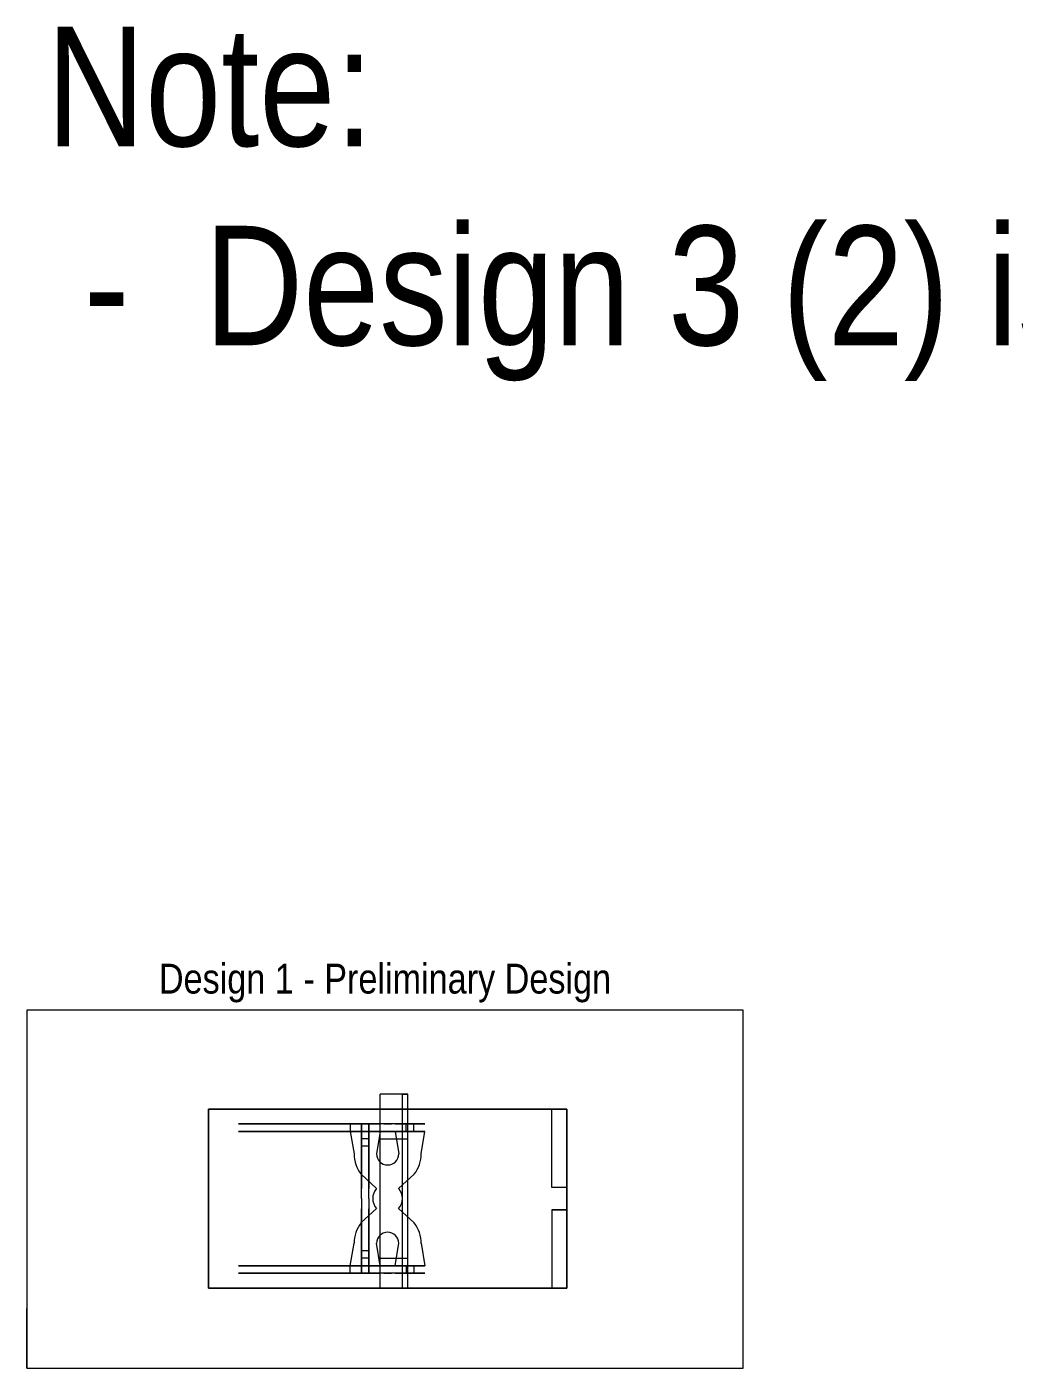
# Model space of a CAD drawing. Header units: inches. Extents: x 0 to 194, y -151 to 45.
# Drawn here: x 0 to 33.08, y 0 to 44.94 of the extents above; entities that cross this region are included whole.
import ezdxf

# ---------------------------------------------------------------- set-up
doc = ezdxf.new("R2010")
doc.units = ezdxf.units.IN
doc.header["$MEASUREMENT"] = 0
doc.layers.get('0').update_dxf_attribs({"lineweight": 0})
doc.layers.add('Cuts', color=1, linetype='Continuous', lineweight=0)
doc.styles.get("Standard").update_dxf_attribs({"font": 'ARIALN.TTF'})

msp = doc.modelspace()

# ---------------------------------------------------------------- linework, layer by layer
for p, q in [((24, 12), (0, 12)), ((0, 12), (0, 0)), ((24, 0), (24, 12)), ((12.713, 7.933, 5.75), (12.713, 8.183, 5.75)), ((12.713, 8.183, 5.75), (12.963, 8.183, 5.75)), ((12.713, 7.933, 6), (12.713, 8.183, 6)), ((12.713, 8.183, 6), (12.963, 8.183, 6)), ((12.963, 7.933, 5.75), (12.963, 8.183, 5.75)), ((12.963, 7.933, 6), (12.963, 8.183, 6)), ((10.838, 7.933, 5.75), (10.963, 7.183, 5.75)), ((10.838, 7.933, 5.75), (11.838, 7.933, 5.75)), ((10.838, 7.933, 6), (10.963, 7.183, 6)), ((10.838, 7.933, 6), (11.838, 7.933, 6)), ((11.838, 7.933, 5.75), (11.714, 7.183, 5.75)), ((11.838, 7.933, 6), (11.714, 7.183, 6)), ((12.338, 7.933, 5.75), (12.464, 7.183, 5.75)), ((12.338, 7.933, 5.75), (12.713, 7.933, 5.75)), ((12.338, 7.933, 6), (12.464, 7.183, 6)), ((12.338, 7.933, 6), (12.713, 7.933, 6)), ((12.963, 7.933, 5.75), (13.338, 7.933, 5.75)), ((12.963, 7.933, 6), (13.338, 7.933, 6)), ((13.214, 7.183, 5.75), (13.338, 7.933, 5.75)), ((13.214, 7.183, 6), (13.338, 7.933, 6)), ((11.198, 6.495, 5.75), (11.719, 6.02, 5.75)), ((11.198, 6.495, 6), (11.719, 6.02, 6)), ((12.98, 6.495, 5.75), (12.458, 6.019, 5.75)), ((12.98, 6.495, 6), (12.458, 6.019, 6)), ((11.719, 5.345, 5.75), (11.196, 4.868, 5.75)), ((11.719, 5.345, 6), (11.196, 4.868, 6)), ((12.457, 5.346, 5.75), (12.982, 4.868, 5.75)), ((12.457, 5.346, 6), (12.982, 4.868, 6)), ((10.838, 3.433, 5.75), (10.963, 4.183, 5.75)), ((10.838, 3.433, 6), (10.963, 4.183, 6)), ((11.838, 3.433, 5.75), (11.714, 4.183, 5.75)), ((11.838, 3.433, 6), (11.714, 4.183, 6)), ((12.338, 3.433, 5.75), (12.464, 4.183, 5.75)), ((12.338, 3.433, 6), (12.464, 4.183, 6)), ((13.214, 4.183, 5.75), (13.338, 3.433, 5.75)), ((13.214, 4.183, 6), (13.338, 3.433, 6)), ((10.838, 3.433, 5.75), (11.838, 3.433, 5.75)), ((10.838, 3.433, 6), (11.838, 3.433, 6)), ((12.338, 3.433, 5.75), (12.713, 3.433, 5.75)), ((12.338, 3.433, 6), (12.713, 3.433, 6)), ((12.713, 3.433, 5.75), (12.713, 3.183, 5.75)), ((12.713, 3.433, 6), (12.713, 3.183, 6)), ((12.713, 3.183, 5.75), (12.963, 3.183, 5.75)), ((12.713, 3.183, 6), (12.963, 3.183, 6)), ((12.963, 3.433, 5.75), (13.338, 3.433, 5.75)), ((12.963, 3.433, 5.75), (12.963, 3.183, 5.75)), ((12.963, 3.433, 6), (13.338, 3.433, 6)), ((12.963, 3.433, 6), (12.963, 3.183, 6)), ((0, 0), (0, 2)), ((0, 0), (24, 0))]:
    msp.add_line(p, q)
at = {"extrusion": (0, -1, 0)}
for p, q in [((11.838, 2.683, 2.104), (11.838, 9.183, 2.104)), ((12.764, 9.183, 1.177), (11.838, 9.183, 2.104)), ((12.588, 9.183, 1), (11.838, 9.183, 1.75)), ((11.838, 9.183, 2.104), (11.838, 9.183, 1.75)), ((11.838, 2.683, 1.75), (11.838, 9.183, 1.75)), ((12.588, 9.183, 1), (12.764, 9.183, 1.177)), ((12.588, 2.683, 1), (12.588, 9.183, 1)), ((12.764, 2.683, 1.177), (12.764, 9.183, 1.177)), ((18.088, 8.683, 0.25), (17.588, 8.683, 0.25)), ((17.588, 8.683, 0.25), (17.588, 8.683, 0.5)), ((17.588, 8.683, 0.5), (18.088, 8.683, 0.5)), ((18.088, 8.683, 0.5), (17.588, 8.683, 0.5)), ((17.588, 6.058, 0.5), (17.588, 8.683, 0.5)), ((18.088, 8.683, 0.25), (18.088, 2.683, 0.25)), ((18.088, 8.683, 0.5), (18.088, 8.683, 0.25)), ((18.088, 6.058, 0.5), (18.088, 8.683, 0.5)), ((10.838, 8.183), (10.838, 7.933)), ((18.088, 6.058, 0.5), (17.588, 6.058, 0.5)), ((17.588, 6.058, 0.5), (17.588, 6.058, 0.25)), ((18.088, 6.058, 0.25), (17.588, 6.058, 0.25)), ((18.088, 6.058, 0.5), (18.088, 6.058, 0.25)), ((18.088, 5.308, 0.25), (18.088, 6.058, 0.25)), ((17.588, 5.308, 0.5), (17.588, 2.683, 0.5)), ((18.088, 5.308, 0.5), (17.588, 5.308, 0.5)), ((17.588, 5.308, 0.25), (18.088, 5.308, 0.25)), ((17.588, 5.308, 0.5), (17.588, 5.308, 0.25)), ((18.088, 2.683, 0.5), (18.088, 5.308, 0.5)), ((18.088, 5.308, 0.5), (18.088, 5.308, 0.25)), ((10.838, 3.183), (10.838, 3.433)), ((11.463, 3.433, 0.25), (11.213, 3.433, 0.25)), ((12.764, 3.183, 1.78), (12.338, 3.183, 2.207)), ((12.588, 3.183, 1.604), (12.338, 3.183, 1.854)), ((12.764, 3.183, 2.384), (12.338, 3.183, 2.811)), ((12.588, 3.183, 2.207), (12.338, 3.183, 2.457)), ((12.764, 3.183, 2.987), (12.338, 3.183, 3.414)), ((12.588, 3.183, 2.811), (12.338, 3.183, 3.061)), ((12.764, 3.183, 3.591), (12.338, 3.183, 4.018)), ((12.588, 3.183, 3.414), (12.338, 3.183, 3.664)), ((12.764, 3.183, 4.195), (12.338, 3.183, 4.621)), ((12.588, 3.183, 4.018), (12.338, 3.183, 4.268)), ((12.764, 3.183, 4.798), (12.338, 3.183, 5.225)), ((12.588, 3.183, 4.621), (12.338, 3.183, 4.871)), ((12.764, 3.183, 5.402), (12.338, 3.183, 5.828)), ((12.588, 3.183, 5.225), (12.338, 3.183, 5.475)), ((12.588, 3.183, 1.604), (12.764, 3.183, 1.78)), ((12.588, 3.183, 2.207), (12.764, 3.183, 2.384)), ((12.588, 3.183, 2.811), (12.764, 3.183, 2.987)), ((12.588, 3.183, 3.414), (12.764, 3.183, 3.591)), ((12.588, 3.183, 4.018), (12.764, 3.183, 4.195)), ((12.588, 3.183, 4.621), (12.764, 3.183, 4.798)), ((12.588, 3.183, 5.225), (12.764, 3.183, 5.402)), ((12.764, 2.683, 1.177), (11.838, 2.683, 2.104)), ((12.588, 2.683, 1), (11.838, 2.683, 1.75)), ((11.838, 2.683, 2.104), (11.838, 2.683, 1.75)), ((12.588, 2.683, 1), (12.764, 2.683, 1.177)), ((17.588, 2.683, 0.5), (17.588, 2.683, 0.25)), ((17.588, 2.683, 0.25), (17.588, 2.683, 0.5)), ((17.588, 2.683, 0.5), (17.838, 2.683, 0.5)), ((17.838, 2.683, 0.5), (18.088, 2.683, 0.5)), ((18.088, 2.683, 0.25), (18.088, 2.683, 0.5))]:
    msp.add_line(p, q, dxfattribs=at)
at = {"extrusion": (0, -1, 6.12323e-17)}
for p, q in [((7.088, 8.183, 0.25), (7.514, 8.183, 0.25)), ((7.514, 8.183, 0.25), (7.514, 8.183)), ((7.514, 8.183), (8.014, 8.183)), ((8.114, 8.183, 0.63), (7.61, 8.183, 0.63)), ((7.836, 8.183, 1.496), (8.564, 8.183, 1.08)), ((7.941, 8.183, 1.724), (8.747, 8.183, 1.263)), ((8.014, 8.183, 0.25), (8.441, 8.183, 0.25)), ((8.014, 8.183, 0.25), (8.014, 8.183)), ((8.114, 8.183, 0.63), (8.564, 8.183, 1.08)), ((8.441, 8.183, 0.25), (10.838, 8.183, 2.646)), ((8.451, 8.183, 2.46), (9.197, 8.183, 1.713)), ((8.628, 8.183, 2.636), (9.374, 8.183, 1.89)), ((8.747, 8.183, 1.263), (9.197, 8.183, 1.713)), ((9.364, 8.183, 3.147), (9.824, 8.183, 2.34)), ((9.374, 8.183, 1.89), (9.824, 8.183, 2.34)), ((9.592, 8.183, 3.252), (10.007, 8.183, 2.524)), ((10.007, 8.183, 2.524), (10.458, 8.183, 2.974)), ((10.458, 8.183, 2.974), (10.458, 8.183, 3.478)), ((10.838, 8.183, 4), (10.838, 8.183, 3.573)), ((10.838, 8.183, 3.073), (10.838, 8.183, 2.646)), ((11.088, 8.183, 3.573), (10.838, 8.183, 3.573)), ((11.088, 8.183, 3.073), (10.838, 8.183, 3.073)), ((10.838, 8.183, 3.573), (11.088, 8.183, 3.573)), ((11.088, 8.183, 3.073), (10.838, 8.183, 3.073)), ((11.088, 8.183, 3.073), (11.088, 8.183, 3.573)), ((11.088, 8.183, 3.573), (11.088, 8.183, 3.073)), ((11.213, 8.183, 0.487), (11.463, 8.183, 0.487)), ((11.213, 8.183, 0.737), (11.463, 8.183, 0.737)), ((11.213, 8.183, 0.737), (11.213, 8.183, 0.487)), ((11.213, 8.183, 5.263), (11.463, 8.183, 5.263)), ((11.213, 8.183, 5.513), (11.463, 8.183, 5.513)), ((11.213, 8.183, 5.513), (11.213, 8.183, 5.263)), ((11.463, 8.183, 0.737), (11.463, 8.183, 0.487)), ((11.463, 8.183, 5.513), (11.463, 8.183, 5.263)), ((12.764, 8.183, 1.427), (12.338, 8.183, 1.854)), ((12.588, 8.183, 1.25), (12.338, 8.183, 1.5)), ((12.764, 8.183, 2.03), (12.338, 8.183, 2.457)), ((12.588, 8.183, 1.854), (12.338, 8.183, 2.104)), ((12.764, 8.183, 2.634), (12.338, 8.183, 3.061)), ((12.588, 8.183, 2.457), (12.338, 8.183, 2.707)), ((12.764, 8.183, 3.237), (12.338, 8.183, 3.664)), ((12.588, 8.183, 3.061), (12.338, 8.183, 3.311)), ((12.764, 8.183, 3.841), (12.338, 8.183, 4.268)), ((12.588, 8.183, 3.664), (12.338, 8.183, 3.914)), ((12.764, 8.183, 4.445), (12.338, 8.183, 4.871)), ((12.588, 8.183, 4.268), (12.338, 8.183, 4.518)), ((12.588, 8.183, 1.25), (12.764, 8.183, 1.427)), ((12.588, 8.183, 1.854), (12.764, 8.183, 2.03)), ((12.588, 8.183, 2.457), (12.764, 8.183, 2.634)), ((12.588, 8.183, 3.061), (12.764, 8.183, 3.237)), ((12.588, 8.183, 3.664), (12.764, 8.183, 3.841)), ((12.588, 8.183, 4.268), (12.764, 8.183, 4.445)), ((12.963, 8.183, 6), (12.713, 8.183, 6)), ((12.963, 8.183, 5.75), (12.713, 8.183, 5.75)), ((12.713, 8.183, 5.75), (12.713, 8.183, 6)), ((12.963, 8.183, 5.75), (12.963, 8.183, 6)), ((7.088, 7.933, 0.25), (7.514, 7.933, 0.25)), ((7.514, 7.933, 0.25), (7.514, 7.933)), ((7.514, 7.933), (8.014, 7.933)), ((8.114, 7.933, 0.63), (7.61, 7.933, 0.63)), ((7.836, 7.933, 1.496), (8.564, 7.933, 1.08)), ((7.941, 7.933, 1.724), (8.747, 7.933, 1.263)), ((8.014, 7.933, 0.25), (8.441, 7.933, 0.25)), ((8.014, 7.933, 0.25), (8.014, 7.933)), ((8.114, 7.933, 0.63), (8.564, 7.933, 1.08)), ((8.441, 7.933, 0.25), (10.838, 7.933, 2.646)), ((8.451, 7.933, 2.46), (9.197, 7.933, 1.713)), ((8.628, 7.933, 2.636), (9.374, 7.933, 1.89)), ((8.747, 7.933, 1.263), (9.197, 7.933, 1.713)), ((9.364, 7.933, 3.147), (9.824, 7.933, 2.34)), ((9.374, 7.933, 1.89), (9.824, 7.933, 2.34)), ((9.592, 7.933, 3.252), (10.007, 7.933, 2.524)), ((10.007, 7.933, 2.524), (10.458, 7.933, 2.974)), ((10.458, 7.933, 2.974), (10.458, 7.933, 3.478)), ((10.838, 7.933, 4), (10.838, 7.933, 3.573)), ((10.838, 7.933, 3.073), (10.838, 7.933, 2.646)), ((11.088, 7.933, 3.573), (10.838, 7.933, 3.573)), ((11.088, 7.933, 3.073), (10.838, 7.933, 3.073)), ((10.838, 7.933, 3.573), (11.088, 7.933, 3.573)), ((11.088, 7.933, 3.073), (10.838, 7.933, 3.073)), ((11.088, 7.933, 3.073), (11.088, 7.933, 3.573)), ((11.088, 7.933, 3.573), (11.088, 7.933, 3.073)), ((11.213, 7.933, 0.487), (11.463, 7.933, 0.487)), ((11.213, 7.933, 0.737), (11.463, 7.933, 0.737)), ((11.213, 7.933, 0.737), (11.213, 7.933, 0.487)), ((11.213, 7.933, 5.263), (11.463, 7.933, 5.263)), ((11.213, 7.933, 5.513), (11.463, 7.933, 5.513)), ((11.213, 7.933, 5.513), (11.213, 7.933, 5.263)), ((11.463, 7.933, 0.737), (11.463, 7.933, 0.487)), ((11.463, 7.933, 5.513), (11.463, 7.933, 5.263)), ((12.764, 7.933, 1.427), (12.338, 7.933, 1.854)), ((12.588, 7.933, 1.25), (12.338, 7.933, 1.5)), ((12.764, 7.933, 2.03), (12.338, 7.933, 2.457)), ((12.588, 7.933, 1.854), (12.338, 7.933, 2.104)), ((12.764, 7.933, 2.634), (12.338, 7.933, 3.061)), ((12.588, 7.933, 2.457), (12.338, 7.933, 2.707)), ((12.764, 7.933, 3.237), (12.338, 7.933, 3.664)), ((12.588, 7.933, 3.061), (12.338, 7.933, 3.311)), ((12.764, 7.933, 3.841), (12.338, 7.933, 4.268)), ((12.588, 7.933, 3.664), (12.338, 7.933, 3.914)), ((12.764, 7.933, 4.445), (12.338, 7.933, 4.871)), ((12.588, 7.933, 4.268), (12.338, 7.933, 4.518)), ((12.588, 7.933, 1.25), (12.764, 7.933, 1.427)), ((12.588, 7.933, 1.854), (12.764, 7.933, 2.03)), ((12.588, 7.933, 2.457), (12.764, 7.933, 2.634)), ((12.588, 7.933, 3.061), (12.764, 7.933, 3.237)), ((12.588, 7.933, 3.664), (12.764, 7.933, 3.841)), ((12.588, 7.933, 4.268), (12.764, 7.933, 4.445)), ((12.963, 7.933, 6), (12.713, 7.933, 6)), ((12.963, 7.933, 5.75), (12.713, 7.933, 5.75)), ((12.713, 7.933, 5.75), (12.713, 7.933, 6)), ((12.963, 7.933, 5.75), (12.963, 7.933, 6)), ((7.088, 3.433, 0.25), (7.514, 3.433, 0.25)), ((7.088, 3.183, 0.25), (7.514, 3.183, 0.25)), ((7.514, 3.433, 0.25), (7.514, 3.433)), ((7.514, 3.433), (8.014, 3.433)), ((7.514, 3.183, 0.25), (7.514, 3.183)), ((7.514, 3.183), (8.014, 3.183)), ((8.114, 3.433, 0.63), (7.61, 3.433, 0.63)), ((8.114, 3.183, 0.63), (7.61, 3.183, 0.63)), ((7.836, 3.433, 1.496), (8.564, 3.433, 1.08)), ((7.836, 3.183, 1.496), (8.564, 3.183, 1.08)), ((7.941, 3.433, 1.724), (8.747, 3.433, 1.263)), ((7.941, 3.183, 1.724), (8.747, 3.183, 1.263)), ((8.014, 3.433, 0.25), (8.441, 3.433, 0.25)), ((8.014, 3.433, 0.25), (8.014, 3.433)), ((8.014, 3.183, 0.25), (8.441, 3.183, 0.25)), ((8.014, 3.183, 0.25), (8.014, 3.183)), ((8.114, 3.433, 0.63), (8.564, 3.433, 1.08)), ((8.114, 3.183, 0.63), (8.564, 3.183, 1.08)), ((8.441, 3.433, 0.25), (10.838, 3.433, 2.646)), ((8.441, 3.183, 0.25), (10.838, 3.183, 2.646)), ((8.451, 3.433, 2.46), (9.197, 3.433, 1.713)), ((8.451, 3.183, 2.46), (9.197, 3.183, 1.713)), ((8.628, 3.433, 2.636), (9.374, 3.433, 1.89)), ((8.628, 3.183, 2.636), (9.374, 3.183, 1.89)), ((8.747, 3.433, 1.263), (9.197, 3.433, 1.713)), ((8.747, 3.183, 1.263), (9.197, 3.183, 1.713)), ((9.364, 3.433, 3.147), (9.824, 3.433, 2.34)), ((9.364, 3.183, 3.147), (9.824, 3.183, 2.34)), ((9.374, 3.433, 1.89), (9.824, 3.433, 2.34)), ((9.374, 3.183, 1.89), (9.824, 3.183, 2.34)), ((9.592, 3.433, 3.252), (10.007, 3.433, 2.524)), ((9.592, 3.183, 3.252), (10.007, 3.183, 2.524)), ((10.007, 3.433, 2.524), (10.458, 3.433, 2.974)), ((10.007, 3.183, 2.524), (10.458, 3.183, 2.974)), ((10.458, 3.433, 2.974), (10.458, 3.433, 3.478)), ((10.458, 3.183, 2.974), (10.458, 3.183, 3.478)), ((10.838, 3.433, 4), (10.838, 3.433, 3.573)), ((10.838, 3.433, 3.073), (10.838, 3.433, 2.646)), ((11.088, 3.433, 3.573), (10.838, 3.433, 3.573)), ((11.088, 3.433, 3.073), (10.838, 3.433, 3.073)), ((10.838, 3.433, 3.573), (11.088, 3.433, 3.573)), ((11.088, 3.433, 3.073), (10.838, 3.433, 3.073)), ((10.838, 3.183, 4), (10.838, 3.183, 3.573)), ((10.838, 3.183, 3.073), (10.838, 3.183, 2.646)), ((11.088, 3.183, 3.573), (10.838, 3.183, 3.573)), ((11.088, 3.183, 3.073), (10.838, 3.183, 3.073)), ((10.838, 3.183, 3.573), (11.088, 3.183, 3.573)), ((11.088, 3.183, 3.073), (10.838, 3.183, 3.073)), ((11.088, 3.433, 3.073), (11.088, 3.433, 3.573)), ((11.088, 3.433, 3.573), (11.088, 3.433, 3.073)), ((11.088, 3.183, 3.073), (11.088, 3.183, 3.573)), ((11.088, 3.183, 3.573), (11.088, 3.183, 3.073)), ((11.213, 3.433, 0.487), (11.463, 3.433, 0.487)), ((11.213, 3.433, 0.737), (11.463, 3.433, 0.737)), ((11.213, 3.433, 0.737), (11.213, 3.433, 0.487)), ((11.213, 3.433, 5.263), (11.463, 3.433, 5.263)), ((11.213, 3.433, 5.513), (11.463, 3.433, 5.513)), ((11.213, 3.433, 5.513), (11.213, 3.433, 5.263)), ((11.213, 3.183, 0.487), (11.463, 3.183, 0.487)), ((11.213, 3.183, 0.737), (11.463, 3.183, 0.737)), ((11.213, 3.183, 0.737), (11.213, 3.183, 0.487)), ((11.213, 3.183, 5.263), (11.463, 3.183, 5.263)), ((11.213, 3.183, 5.513), (11.463, 3.183, 5.513)), ((11.213, 3.183, 5.513), (11.213, 3.183, 5.263)), ((11.463, 3.433, 0.737), (11.463, 3.433, 0.487)), ((11.463, 3.433, 5.513), (11.463, 3.433, 5.263)), ((11.463, 3.183, 0.737), (11.463, 3.183, 0.487)), ((11.463, 3.183, 5.513), (11.463, 3.183, 5.263)), ((12.764, 3.433, 1.427), (12.338, 3.433, 1.854)), ((12.588, 3.433, 1.25), (12.338, 3.433, 1.5)), ((12.764, 3.433, 2.03), (12.338, 3.433, 2.457)), ((12.588, 3.433, 1.854), (12.338, 3.433, 2.104)), ((12.764, 3.433, 2.634), (12.338, 3.433, 3.061)), ((12.588, 3.433, 2.457), (12.338, 3.433, 2.707)), ((12.764, 3.433, 3.237), (12.338, 3.433, 3.664)), ((12.588, 3.433, 3.061), (12.338, 3.433, 3.311)), ((12.764, 3.433, 3.841), (12.338, 3.433, 4.268)), ((12.588, 3.433, 3.664), (12.338, 3.433, 3.914)), ((12.764, 3.433, 4.445), (12.338, 3.433, 4.871)), ((12.588, 3.433, 4.268), (12.338, 3.433, 4.518)), ((12.764, 3.183, 1.427), (12.338, 3.183, 1.854)), ((12.588, 3.183, 1.25), (12.338, 3.183, 1.5)), ((12.764, 3.183, 2.03), (12.338, 3.183, 2.457)), ((12.588, 3.183, 1.854), (12.338, 3.183, 2.104)), ((12.764, 3.183, 2.634), (12.338, 3.183, 3.061)), ((12.588, 3.183, 2.457), (12.338, 3.183, 2.707)), ((12.764, 3.183, 3.237), (12.338, 3.183, 3.664)), ((12.588, 3.183, 3.061), (12.338, 3.183, 3.311)), ((12.764, 3.183, 3.841), (12.338, 3.183, 4.268)), ((12.588, 3.183, 3.664), (12.338, 3.183, 3.914)), ((12.764, 3.183, 4.445), (12.338, 3.183, 4.871)), ((12.588, 3.183, 4.268), (12.338, 3.183, 4.518)), ((12.588, 3.433, 1.25), (12.764, 3.433, 1.427)), ((12.588, 3.433, 1.854), (12.764, 3.433, 2.03)), ((12.588, 3.433, 2.457), (12.764, 3.433, 2.634)), ((12.588, 3.433, 3.061), (12.764, 3.433, 3.237)), ((12.588, 3.433, 3.664), (12.764, 3.433, 3.841)), ((12.588, 3.433, 4.268), (12.764, 3.433, 4.445)), ((12.588, 3.183, 1.25), (12.764, 3.183, 1.427)), ((12.588, 3.183, 1.854), (12.764, 3.183, 2.03)), ((12.588, 3.183, 2.457), (12.764, 3.183, 2.634)), ((12.588, 3.183, 3.061), (12.764, 3.183, 3.237)), ((12.588, 3.183, 3.664), (12.764, 3.183, 3.841)), ((12.588, 3.183, 4.268), (12.764, 3.183, 4.445)), ((12.963, 3.433, 6), (12.713, 3.433, 6)), ((12.963, 3.433, 5.75), (12.713, 3.433, 5.75)), ((12.713, 3.433, 5.75), (12.713, 3.433, 6)), ((12.963, 3.183, 6), (12.713, 3.183, 6)), ((12.963, 3.183, 5.75), (12.713, 3.183, 5.75)), ((12.713, 3.183, 5.75), (12.713, 3.183, 6)), ((12.963, 3.433, 5.75), (12.963, 3.433, 6)), ((12.963, 3.183, 5.75), (12.963, 3.183, 6))]:
    msp.add_line(p, q, dxfattribs=at)
at = {"extrusion": (1, 0, -1.83697e-16)}
for p, q in [((11.213, 7.933, 0.737), (11.213, 8.183, 0.737)), ((11.213, 8.183, 0.737), (11.213, 8.183, 0.487)), ((11.213, 8.183, 0.487), (11.213, 7.933, 0.487)), ((11.213, 7.933, 5.513), (11.213, 8.183, 5.513)), ((11.213, 8.183, 5.513), (11.213, 8.183, 5.263)), ((11.213, 8.183, 5.263), (11.213, 7.933, 5.263)), ((11.463, 7.933, 0.737), (11.463, 8.183, 0.737)), ((11.463, 8.183, 0.737), (11.463, 8.183, 0.487)), ((11.463, 8.183, 0.487), (11.463, 7.933, 0.487)), ((11.463, 7.933, 5.513), (11.463, 8.183, 5.513)), ((11.463, 8.183, 5.513), (11.463, 8.183, 5.263)), ((11.463, 8.183, 5.263), (11.463, 7.933, 5.263)), ((11.213, 7.933, 0.975), (11.213, 6.024, 3)), ((11.213, 5.683, 2.638), (11.213, 7.933, 0.25)), ((11.213, 7.933, 0.487), (11.213, 7.933, 0.25)), ((11.213, 7.933, 0.737), (11.213, 7.933, 0.975)), ((11.213, 7.933, 5.025), (11.213, 6.024, 3)), ((11.213, 7.933, 5.263), (11.213, 7.933, 5.025)), ((11.213, 7.933, 5.513), (11.213, 7.933, 5.75)), ((11.213, 7.808, 5.75), (11.213, 7.933, 5.75)), ((11.213, 7.933, 5.75), (11.213, 7.683, 5.75)), ((11.213, 7.683, 6), (11.213, 7.433, 6)), ((11.213, 7.683, 5.75), (11.213, 7.683, 6)), ((11.463, 7.933, 0.975), (11.463, 6.024, 3)), ((11.463, 5.683, 2.638), (11.463, 7.933, 0.25)), ((11.463, 7.933, 0.487), (11.463, 7.933, 0.25)), ((11.463, 7.933, 0.737), (11.463, 7.933, 0.975)), ((11.463, 7.933, 5.025), (11.463, 6.024, 3)), ((11.463, 7.933, 5.263), (11.463, 7.933, 5.025)), ((11.463, 7.933, 5.513), (11.463, 7.933, 5.75)), ((11.463, 7.808, 5.75), (11.463, 7.933, 5.75)), ((11.463, 7.933, 5.75), (11.463, 7.683, 5.75)), ((11.463, 7.683, 6), (11.463, 7.433, 6)), ((11.463, 7.683, 5.75), (11.463, 7.683, 6)), ((11.213, 7.433, 5.75), (11.213, 7.183, 5.75)), ((11.213, 7.433, 5.75), (11.213, 7.433, 6)), ((11.463, 7.433, 5.75), (11.463, 7.183, 5.75)), ((11.463, 7.433, 5.75), (11.463, 7.433, 6)), ((11.213, 5.683, 3.362), (11.213, 7.183, 4.954)), ((11.213, 7.183, 5.75), (11.213, 7.183, 4.954)), ((11.463, 5.683, 3.362), (11.463, 7.183, 4.954)), ((11.463, 7.183, 5.75), (11.463, 7.183, 4.954)), ((11.213, 5.683, 3.362), (11.213, 4.183, 4.954)), ((11.213, 5.683, 2.638), (11.213, 3.433, 0.25)), ((11.463, 5.683, 3.362), (11.463, 4.183, 4.954)), ((11.463, 5.683, 2.638), (11.463, 3.433, 0.25)), ((11.213, 3.433, 5.025), (11.213, 5.342, 3)), ((11.213, 3.433, 0.975), (11.213, 5.342, 3)), ((11.463, 3.433, 5.025), (11.463, 5.342, 3)), ((11.463, 3.433, 0.975), (11.463, 5.342, 3)), ((11.213, 3.933, 5.75), (11.213, 4.183, 5.75)), ((11.213, 4.183, 5.75), (11.213, 4.183, 4.954)), ((11.463, 3.933, 5.75), (11.463, 4.183, 5.75)), ((11.463, 4.183, 5.75), (11.463, 4.183, 4.954)), ((11.213, 3.683, 6), (11.213, 3.933, 6)), ((11.213, 3.933, 5.75), (11.213, 3.933, 6)), ((11.213, 3.433, 5.75), (11.213, 3.683, 5.75)), ((11.213, 3.683, 5.75), (11.213, 3.683, 6)), ((11.463, 3.683, 6), (11.463, 3.933, 6)), ((11.463, 3.933, 5.75), (11.463, 3.933, 6)), ((11.463, 3.433, 5.75), (11.463, 3.683, 5.75)), ((11.463, 3.683, 5.75), (11.463, 3.683, 6)), ((11.213, 3.433, 5.75), (11.213, 3.558, 5.75)), ((11.213, 3.433, 5.75), (11.213, 3.558, 5.75)), ((11.213, 3.433, 5.513), (11.213, 3.183, 5.513)), ((11.213, 3.183, 5.263), (11.213, 3.433, 5.263)), ((11.213, 3.433, 5.263), (11.213, 3.433, 5.025)), ((11.213, 3.433, 5.513), (11.213, 3.433, 5.75)), ((11.213, 3.433, 0.737), (11.213, 3.183, 0.737)), ((11.213, 3.183, 0.487), (11.213, 3.433, 0.487)), ((11.213, 3.433, 0.487), (11.213, 3.433, 0.25)), ((11.213, 3.433, 0.737), (11.213, 3.433, 0.975)), ((11.213, 3.183, 5.513), (11.213, 3.183, 5.263)), ((11.213, 3.183, 0.737), (11.213, 3.183, 0.487)), ((11.463, 3.433, 5.75), (11.463, 3.558, 5.75)), ((11.463, 3.433, 5.75), (11.463, 3.558, 5.75)), ((11.463, 3.433, 5.513), (11.463, 3.183, 5.513)), ((11.463, 3.183, 5.263), (11.463, 3.433, 5.263)), ((11.463, 3.433, 5.263), (11.463, 3.433, 5.025)), ((11.463, 3.433, 5.513), (11.463, 3.433, 5.75)), ((11.463, 3.433, 0.737), (11.463, 3.183, 0.737)), ((11.463, 3.183, 0.487), (11.463, 3.433, 0.487)), ((11.463, 3.433, 0.487), (11.463, 3.433, 0.25)), ((11.463, 3.433, 0.737), (11.463, 3.433, 0.975)), ((11.463, 3.183, 5.513), (11.463, 3.183, 5.263)), ((11.463, 3.183, 0.737), (11.463, 3.183, 0.487))]:
    msp.add_line(p, q, dxfattribs=at)
at = {"extrusion": (1, 0, 0)}
for p, q in [((11.838, 7.683, 2.104), (11.838, 7.933, 2.104)), ((11.838, 7.933, 2.104), (12.756, 7.933, 2.104)), ((11.838, 7.933, 2.104), (12.756, 7.933, 1.177)), ((11.838, 7.683, 2.104), (12.764, 7.683, 2.104)), ((11.838, 7.683, 2.104), (12.764, 7.683, 1.177)), ((12.756, 7.933, 2.104), (12.756, 7.933, 1.177)), ((12.764, 7.683, 2.104), (12.764, 7.933, 2.104)), ((12.764, 7.683, 1.177), (12.764, 7.683, 2.104)), ((11.838, 3.433, 2.104), (11.838, 3.683, 2.104)), ((11.838, 3.683, 2.104), (12.756, 3.683, 2.104)), ((11.838, 3.683, 2.104), (12.756, 3.683, 1.177)), ((12.756, 3.683, 2.104), (12.756, 3.683, 1.177)), ((12.764, 3.433, 2.104), (12.764, 3.683, 2.104)), ((11.838, 3.433, 2.104), (12.764, 3.433, 2.104)), ((11.838, 3.433, 2.104), (12.764, 3.433, 1.177)), ((12.764, 2.683, 1.177), (12.764, 3.433, 1.177)), ((12.764, 3.433, 1.177), (12.764, 3.433, 2.104))]:
    msp.add_line(p, q, dxfattribs=at)
at = {"extrusion": (0, -1, 6.12323e-17)}
for centre, radius, start, end in [((10.838, 0.25, -8.183), 3.75, 90, 180), ((10.838, 0.25, -8.183), 3.25, 157.4618, 173.2868), ((10.838, 0.25, -8.183), 3.25, 137.2042, 153.0367), ((10.838, 0.25, -8.183), 3.25, 116.9633, 132.7958), ((10.838, 0.25, -8.183), 3.25, 96.7132, 112.5382), ((10.838, 0.25, -7.933), 3.75, 90, 180), ((10.838, 0.25, -7.933), 3.25, 157.4618, 173.2868), ((10.838, 0.25, -7.933), 3.25, 137.2042, 153.0367), ((10.838, 0.25, -7.933), 3.25, 116.9633, 132.7958), ((10.838, 0.25, -7.933), 3.25, 96.7132, 112.5382), ((10.838, 0.25, -3.433), 3.75, 90, 180), ((10.838, 0.25, -3.183), 3.75, 90, 180), ((10.838, 0.25, -3.433), 3.25, 157.4618, 173.2868), ((10.838, 0.25, -3.183), 3.25, 157.4618, 173.2868), ((10.838, 0.25, -3.433), 3.25, 137.2042, 153.0367), ((10.838, 0.25, -3.183), 3.25, 137.2042, 153.0367), ((10.838, 0.25, -3.433), 3.25, 116.9633, 132.7958), ((10.838, 0.25, -3.183), 3.25, 116.9633, 132.7958), ((10.838, 0.25, -3.433), 3.25, 96.7132, 112.5382), ((10.838, 0.25, -3.183), 3.25, 96.7132, 112.5382)]:
    msp.add_arc(centre, radius, start, end, dxfattribs=at)
for centre, radius, start, end in [((12.089, 7.184, 5.75), 1.126, 322.2966, 0.3447), ((12.089, 7.184, 6), 1.126, 322.2966, 0.3447), ((12.089, 7.184, 5.75), 1.126, 180.0694, 217.7034), ((12.089, 7.184, 6), 1.126, 180.0694, 217.7034), ((12.089, 7.184, 5.75), 0.375, 180.2086, 359.7914), ((12.089, 7.184, 6), 0.375, 180.2086, 359.7914), ((12.088, 5.683, 5.75), 0.5, 137.5559, 180), ((12.088, 5.683, 6), 0.5, 137.5559, 180), ((12.088, 5.683, 5.75), 0.5, 0, 42.2338), ((12.088, 5.683, 6), 0.5, 0, 42.2338), ((12.088, 5.683, 5.75), 0.5, 180, 222.5048), ((12.088, 5.683, 6), 0.5, 180, 222.5048), ((12.088, 5.683, 5.75), 0.5, 317.7055, 360), ((12.088, 5.683, 6), 0.5, 317.7055, 360), ((12.089, 4.182, 5.75), 1.126, 142.4517, 179.9306), ((12.089, 4.182, 6), 1.126, 142.4517, 179.9306), ((12.089, 4.182, 5.75), 0.375, 0.2086, 179.7914), ((12.089, 4.182, 6), 0.375, 0.2086, 179.7914), ((12.089, 4.182, 5.75), 1.126, 359.6553, 37.5483), ((12.089, 4.182, 6), 1.126, 359.6553, 37.5483)]:
    msp.add_arc(centre, radius, start, end)
at = {"layer": 'Cuts'}
for p, q in [((6.088, 2.683), (6.088, 8.683)), ((6.088, 8.683), (18.088, 8.683)), ((18.088, 8.683, 0.25), (6.088, 8.683, 0.25)), ((6.088, 8.683, 0.25), (6.088, 2.683, 0.25)), ((6.088, 8.683), (6.088, 8.683, 0.25)), ((18.088, 8.683), (18.088, 2.683)), ((18.088, 8.683), (18.088, 8.683, 0.25)), ((18.088, 2.683, 0.25), (18.088, 8.683, 0.25)), ((11.463, 7.683, 5.75), (11.213, 7.683, 5.75)), ((11.213, 7.683, 5.75), (11.213, 7.433, 5.75)), ((11.463, 7.683, 6), (11.213, 7.683, 6)), ((11.213, 7.683, 6), (11.213, 7.433, 6)), ((11.463, 7.683, 5.75), (11.463, 7.433, 5.75)), ((11.463, 7.683, 6), (11.463, 7.433, 6)), ((11.463, 7.433, 5.75), (11.213, 7.433, 5.75)), ((11.463, 7.433, 6), (11.213, 7.433, 6)), ((11.463, 3.933, 5.75), (11.213, 3.933, 5.75)), ((11.213, 3.683, 5.75), (11.213, 3.933, 5.75)), ((11.463, 3.933, 6), (11.213, 3.933, 6)), ((11.213, 3.683, 6), (11.213, 3.933, 6)), ((11.463, 3.683, 5.75), (11.213, 3.683, 5.75)), ((11.463, 3.683, 6), (11.213, 3.683, 6)), ((11.463, 3.683, 5.75), (11.463, 3.933, 5.75)), ((11.463, 3.683, 6), (11.463, 3.933, 6)), ((18.088, 2.683), (6.088, 2.683)), ((6.088, 2.683), (6.088, 2.683, 0.25)), ((6.088, 2.683, 0.25), (18.088, 2.683, 0.25)), ((18.088, 2.683, 0.25), (18.088, 2.683))]:
    msp.add_line(p, q, dxfattribs=at)
at = {"layer": 'Cuts', "extrusion": (0, -1, 6.12323e-17)}
for p, q in [((10.838, 8.183), (11.838, 8.183)), ((11.838, 8.183, 6.25), (10.838, 8.183, 6.25)), ((10.838, 8.183, 6.25), (10.838, 8.183)), ((11.838, 8.183), (11.838, 8.183, 0.25)), ((11.838, 8.183, 1.5), (11.838, 8.183, 6.25)), ((12.338, 8.183, 0.25), (11.838, 8.183, 0.25)), ((12.338, 8.183, 1.5), (11.838, 8.183, 1.5)), ((12.338, 8.183), (13.338, 8.183)), ((13.338, 8.183, 6.25), (12.338, 8.183, 6.25)), ((12.338, 8.183, 6.25), (12.338, 8.183, 1.5)), ((12.338, 8.183, 0.25), (12.338, 8.183)), ((13.338, 8.183), (13.338, 8.183, 6.25)), ((10.838, 7.933), (11.838, 7.933)), ((11.838, 7.933, 6.25), (10.838, 7.933, 6.25)), ((10.838, 7.933, 6.25), (10.838, 7.933)), ((11.838, 7.933), (11.838, 7.933, 0.25)), ((11.838, 7.933, 1.5), (11.838, 7.933, 6.25)), ((12.338, 7.933, 0.25), (11.838, 7.933, 0.25)), ((12.338, 7.933, 1.5), (11.838, 7.933, 1.5)), ((12.338, 7.933), (13.338, 7.933)), ((13.338, 7.933, 6.25), (12.338, 7.933, 6.25)), ((12.338, 7.933, 6.25), (12.338, 7.933, 1.5)), ((12.338, 7.933, 0.25), (12.338, 7.933)), ((13.338, 7.933), (13.338, 7.933, 6.25)), ((10.838, 3.433), (11.838, 3.433)), ((11.838, 3.433, 6.25), (10.838, 3.433, 6.25)), ((10.838, 3.433, 6.25), (10.838, 3.433)), ((10.838, 3.183), (11.838, 3.183)), ((11.838, 3.183, 6.25), (10.838, 3.183, 6.25)), ((10.838, 3.183, 6.25), (10.838, 3.183)), ((11.838, 3.433), (11.838, 3.433, 0.25)), ((11.838, 3.433, 1.5), (11.838, 3.433, 6.25)), ((12.338, 3.433, 0.25), (11.838, 3.433, 0.25)), ((12.338, 3.433, 1.5), (11.838, 3.433, 1.5)), ((11.838, 3.183), (11.838, 3.183, 0.25)), ((11.838, 3.183, 1.5), (11.838, 3.183, 6.25)), ((12.338, 3.183, 0.25), (11.838, 3.183, 0.25)), ((12.338, 3.183, 1.5), (11.838, 3.183, 1.5)), ((12.338, 3.433), (13.338, 3.433)), ((13.338, 3.433, 6.25), (12.338, 3.433, 6.25)), ((12.338, 3.433, 6.25), (12.338, 3.433, 1.5)), ((12.338, 3.433, 0.25), (12.338, 3.433)), ((12.338, 3.183), (13.338, 3.183)), ((13.338, 3.183, 6.25), (12.338, 3.183, 6.25)), ((12.338, 3.183, 6.25), (12.338, 3.183, 1.5)), ((12.338, 3.183, 0.25), (12.338, 3.183)), ((13.338, 3.433), (13.338, 3.433, 6.25)), ((13.338, 3.183), (13.338, 3.183, 6.25))]:
    msp.add_line(p, q, dxfattribs=at)
for centre in [(12.088, 1, -8.183), (12.088, 1, -7.933), (12.088, 1, -3.433), (12.088, 1, -3.183)]:
    msp.add_circle(centre, 0.125, dxfattribs=at)

# ---------------------------------------------------------------- texts
for s, width, heights, insert, char_height, attachment_point in [('{\\C4;Note:\\P\\pi-4.038,l5.2932,t5.2932;-^IDesign 3 (2) is the latest and best design}', 88.89551, [39.752], (0.659, 44.942), 4, 1), ('Design 1 - Preliminary Design', 16.58869, [0], (12, 12.25), 1, 8)]:
    msp.add_mtext_dynamic_manual_height_columns(s, width=width, gutter_width=1, heights=heights, dxfattribs=dict(insert=insert, char_height=char_height, attachment_point=attachment_point))

doc.saveas('drawing.dxf')
